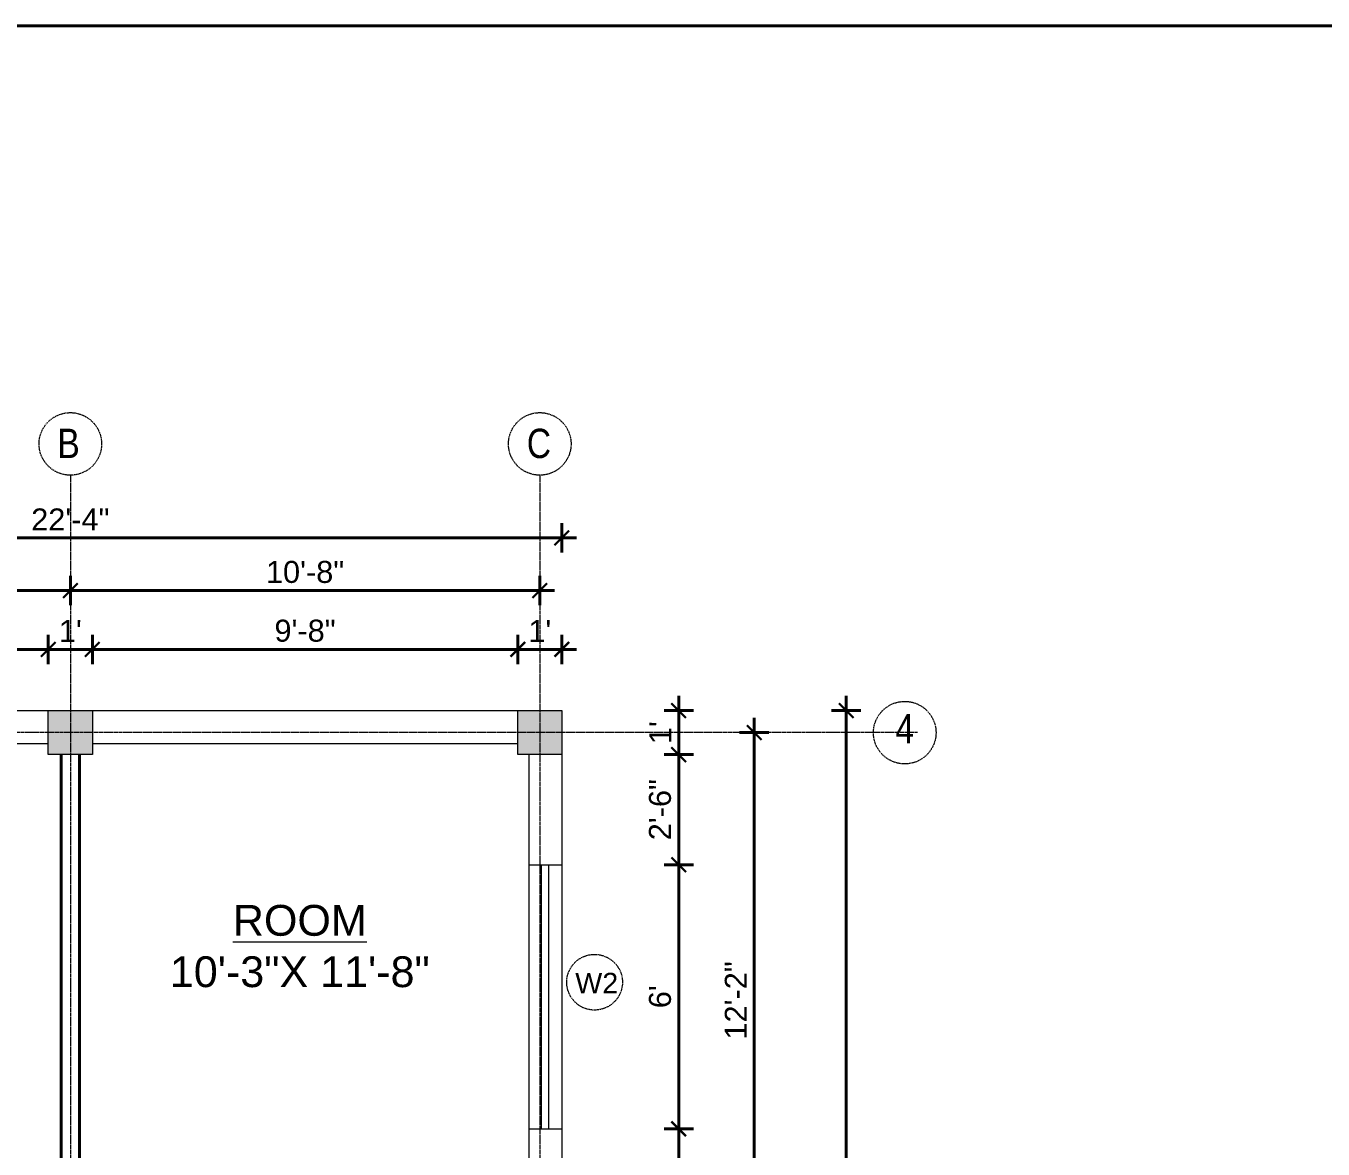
# Model space of a CAD drawing. Header units: inches. Extents: x 141029 to 166402, y -23568 to -18036.
# Drawn here: x 149583.3 to 149937, y -21516.1 to -21209.9 of the extents above; entities that cross this region are included whole.
import ezdxf

# ---------------------------------------------------------------- set-up
doc = ezdxf.new("R2010")
doc.units = ezdxf.units.IN
doc.header["$LTSCALE"] = 0.5
doc.header["$MEASUREMENT"] = 0
doc.header["$PDMODE"] = 66
doc.linetypes.add('CENTER', pattern=[2, 1.25, -0.25, 0.25, -0.25])
for name, color, linetype, lineweight in [('Annotate-Lite.w', 177, 'Continuous', 9), ('Annotations-Bold.w', 177, 'Continuous', 13), ('wall', 1, 'Continuous', 40)]:
    doc.layers.add(name, color=color, linetype=linetype, lineweight=lineweight)
doc.styles.add('ARAIL', font='ARIALN.TTF')
doc.styles.add('gaurav', font='arial.ttf')
doc.styles.get("Standard").update_dxf_attribs({"font": 'arial.ttf'})
doc.dimstyles.new('1 by 96', dxfattribs={"dimtxt": 6, "dimasz": 4, "dimexe": 4, "dimexo": 4, "dimgap": 2, "dimtad": 1, "dimdec": 0, "dimzin": 0, "dimdsep": 46, "dimlunit": 4, "dimtxsty": 'Standard', "dimblk": 'ARCHTICK', "dimcen": 0, "dimdle": 4, "dimadec": 0, "dimazin": 0, "dimtfac": 1, "dimtdec": 0, "dimtix": 1, "dimtofl": 0, "dimtmove": 1, "dimatfit": 3, "dimldrblk": 'ARCHTICK', "dimfxl": 4, "dimfxlon": 1, "dimtolj": 1, "dimtzin": 0, "dimlwd": -1, "dimlwe": -1, "dimarcsym": 0})

# ---------------------------------------------------------------- blocks, each defined once
blk = doc.blocks.new('_ArchTick')
at = {"color": 0, "linetype": 'ByBlock', "const_width": 0.15}
blk.add_lwpolyline([(-0.5, -0.5), (0.5, 0.5)], dxfattribs=at)
blk = doc.blocks.new('*D219')
at = {"layer": 'Defpoints', "color": 0, "transparency": 16777216}
for p in [(149589.45, -21379.85), (149473.45, -21396.55), (149589.45, -21396.55)]:
    blk.add_point(p, dxfattribs=at)
at = {"layer": 'wall', "color": 0, "transparency": 16777216}
for p, q in [((149473.45, -21383.85), (149473.45, -21375.85)), ((149589.45, -21383.85), (149589.45, -21375.85)), ((149469.45, -21379.85), (149593.45, -21379.85))]:
    blk.add_line(p, q, dxfattribs=at)
at = {"layer": 'wall', "color": 0, "transparency": 16777216, "xscale": 4, "yscale": 4, "zscale": 4, "rotation": 180}
blk.add_blockref('_ArchTick', (149473.45, -21379.85), dxfattribs=at)
at = {"layer": 'wall', "color": 0, "transparency": 16777216, "xscale": 4, "yscale": 4, "zscale": 4}
blk.add_blockref('_ArchTick', (149589.45, -21379.85), dxfattribs=at)
at = {"layer": 'wall', "color": 0, "transparency": 16777216, "insert": (149531.45, -21374.79), "char_height": 6, "attachment_point": 5}
blk.add_mtext('\\A1;9\'-8"', dxfattribs=at)
blk = doc.blocks.new('*D220')
at = {"layer": 'Defpoints', "color": 0, "transparency": 16777216}
for p in [(149601.45, -21379.85), (149589.45, -21396.55), (149601.45, -21396.55)]:
    blk.add_point(p, dxfattribs=at)
at = {"layer": 'wall', "color": 0, "transparency": 16777216}
for p, q in [((149589.45, -21383.85), (149589.45, -21375.85)), ((149601.45, -21383.85), (149601.45, -21375.85)), ((149585.45, -21379.85), (149605.45, -21379.85))]:
    blk.add_line(p, q, dxfattribs=at)
at = {"layer": 'wall', "color": 0, "transparency": 16777216, "xscale": 4, "yscale": 4, "zscale": 4, "rotation": 180}
blk.add_blockref('_ArchTick', (149589.45, -21379.85), dxfattribs=at)
at = {"layer": 'wall', "color": 0, "transparency": 16777216, "xscale": 4, "yscale": 4, "zscale": 4}
blk.add_blockref('_ArchTick', (149601.45, -21379.85), dxfattribs=at)
at = {"layer": 'wall', "color": 0, "transparency": 16777216, "insert": (149595.45, -21374.84), "char_height": 6, "attachment_point": 5}
blk.add_mtext("\\A1;1'", dxfattribs=at)
blk = doc.blocks.new('*D221')
at = {"layer": 'Defpoints', "color": 0, "transparency": 16777216}
for p in [(149717.45, -21379.85), (149601.45, -21396.55), (149717.45, -21396.55)]:
    blk.add_point(p, dxfattribs=at)
at = {"layer": 'wall', "color": 0, "transparency": 16777216}
for p, q in [((149601.45, -21383.85), (149601.45, -21375.85)), ((149717.45, -21383.85), (149717.45, -21375.85)), ((149597.45, -21379.85), (149721.45, -21379.85))]:
    blk.add_line(p, q, dxfattribs=at)
at = {"layer": 'wall', "color": 0, "transparency": 16777216, "xscale": 4, "yscale": 4, "zscale": 4, "rotation": 180}
blk.add_blockref('_ArchTick', (149601.45, -21379.85), dxfattribs=at)
at = {"layer": 'wall', "color": 0, "transparency": 16777216, "xscale": 4, "yscale": 4, "zscale": 4}
blk.add_blockref('_ArchTick', (149717.45, -21379.85), dxfattribs=at)
at = {"layer": 'wall', "color": 0, "transparency": 16777216, "insert": (149659.45, -21374.79), "char_height": 6, "attachment_point": 5}
blk.add_mtext('\\A1;9\'-8"', dxfattribs=at)
blk = doc.blocks.new('*D222')
at = {"layer": 'Defpoints', "color": 0, "transparency": 16777216}
for p in [(149729.45, -21379.85), (149717.45, -21396.55), (149729.45, -21396.55)]:
    blk.add_point(p, dxfattribs=at)
at = {"layer": 'wall', "color": 0, "transparency": 16777216}
for p, q in [((149717.45, -21383.85), (149717.45, -21375.85)), ((149729.45, -21383.85), (149729.45, -21375.85)), ((149713.45, -21379.85), (149733.45, -21379.85))]:
    blk.add_line(p, q, dxfattribs=at)
at = {"layer": 'wall', "color": 0, "transparency": 16777216, "xscale": 4, "yscale": 4, "zscale": 4, "rotation": 180}
blk.add_blockref('_ArchTick', (149717.45, -21379.85), dxfattribs=at)
at = {"layer": 'wall', "color": 0, "transparency": 16777216, "xscale": 4, "yscale": 4, "zscale": 4}
blk.add_blockref('_ArchTick', (149729.45, -21379.85), dxfattribs=at)
at = {"layer": 'wall', "color": 0, "transparency": 16777216, "insert": (149723.45, -21374.84), "char_height": 6, "attachment_point": 5}
blk.add_mtext("\\A1;1'", dxfattribs=at)
blk = doc.blocks.new('*D223')
at = {"layer": 'Defpoints', "color": 0, "transparency": 16777216}
for p in [(149595.45, -21363.83), (149467.45, -21396.55), (149595.45, -21396.55)]:
    blk.add_point(p, dxfattribs=at)
at = {"layer": 'wall', "color": 0, "transparency": 16777216}
for p, q in [((149467.45, -21367.83), (149467.45, -21359.83)), ((149595.45, -21367.83), (149595.45, -21359.83)), ((149463.45, -21363.83), (149599.45, -21363.83))]:
    blk.add_line(p, q, dxfattribs=at)
at = {"layer": 'wall', "color": 0, "transparency": 16777216, "xscale": 4, "yscale": 4, "zscale": 4, "rotation": 180}
blk.add_blockref('_ArchTick', (149467.45, -21363.83), dxfattribs=at)
at = {"layer": 'wall', "color": 0, "transparency": 16777216, "xscale": 4, "yscale": 4, "zscale": 4}
blk.add_blockref('_ArchTick', (149595.45, -21363.83), dxfattribs=at)
at = {"layer": 'wall', "color": 0, "transparency": 16777216, "insert": (149531.45, -21358.77), "char_height": 6, "attachment_point": 5}
blk.add_mtext('\\A1;10\'-8"', dxfattribs=at)
blk = doc.blocks.new('*D224')
at = {"layer": 'Defpoints', "color": 0, "transparency": 16777216}
for p in [(149723.45, -21363.83), (149595.45, -21396.55), (149723.45, -21396.55)]:
    blk.add_point(p, dxfattribs=at)
at = {"layer": 'wall', "color": 0, "transparency": 16777216}
for p, q in [((149595.45, -21367.83), (149595.45, -21359.83)), ((149723.45, -21367.83), (149723.45, -21359.83)), ((149591.45, -21363.83), (149727.45, -21363.83))]:
    blk.add_line(p, q, dxfattribs=at)
at = {"layer": 'wall', "color": 0, "transparency": 16777216, "xscale": 4, "yscale": 4, "zscale": 4, "rotation": 180}
blk.add_blockref('_ArchTick', (149595.45, -21363.83), dxfattribs=at)
at = {"layer": 'wall', "color": 0, "transparency": 16777216, "xscale": 4, "yscale": 4, "zscale": 4}
blk.add_blockref('_ArchTick', (149723.45, -21363.83), dxfattribs=at)
at = {"layer": 'wall', "color": 0, "transparency": 16777216, "insert": (149659.45, -21358.77), "char_height": 6, "attachment_point": 5}
blk.add_mtext('\\A1;10\'-8"', dxfattribs=at)
blk = doc.blocks.new('*D225')
at = {"layer": 'Defpoints', "color": 0, "transparency": 16777216}
for p in [(149729.45, -21349.45), (149461.45, -21396.55), (149729.45, -21396.55)]:
    blk.add_point(p, dxfattribs=at)
at = {"layer": 'wall', "color": 0, "transparency": 16777216}
for p, q in [((149461.45, -21353.45), (149461.45, -21345.45)), ((149729.45, -21353.45), (149729.45, -21345.45)), ((149457.45, -21349.45), (149733.45, -21349.45))]:
    blk.add_line(p, q, dxfattribs=at)
at = {"layer": 'wall', "color": 0, "transparency": 16777216, "xscale": 4, "yscale": 4, "zscale": 4, "rotation": 180}
blk.add_blockref('_ArchTick', (149461.45, -21349.45), dxfattribs=at)
at = {"layer": 'wall', "color": 0, "transparency": 16777216, "xscale": 4, "yscale": 4, "zscale": 4}
blk.add_blockref('_ArchTick', (149729.45, -21349.45), dxfattribs=at)
at = {"layer": 'wall', "color": 0, "transparency": 16777216, "insert": (149595.45, -21344.43), "char_height": 6, "attachment_point": 5}
blk.add_mtext('\\A1;22\'-4"', dxfattribs=at)
blk = doc.blocks.new('*D239')
at = {"layer": 'Defpoints', "color": 0, "transparency": 16777216}
for p in [(149729.45, -21396.55), (149729.45, -21408.55), (149761.32, -21408.55)]:
    blk.add_point(p, dxfattribs=at)
at = {"layer": 'wall', "color": 0, "transparency": 16777216}
for p, q in [((149761.32, -21392.55), (149761.32, -21412.55)), ((149757.32, -21396.55), (149765.32, -21396.55)), ((149757.32, -21408.55), (149765.32, -21408.55))]:
    blk.add_line(p, q, dxfattribs=at)
at = {"layer": 'wall', "color": 0, "transparency": 16777216, "xscale": 4, "yscale": 4, "zscale": 4}
for p, rotation in [((149761.32, -21396.55), 90), ((149761.32, -21408.55), 270)]:
    blk.add_blockref('_ArchTick', p, dxfattribs=dict(at, rotation=rotation))
at = {"layer": 'wall', "color": 0, "transparency": 16777216, "insert": (149756.3, -21402.55), "char_height": 6, "attachment_point": 5, "rotation": 90}
blk.add_mtext("\\A1;1'", dxfattribs=at)
blk = doc.blocks.new('*D240')
at = {"layer": 'Defpoints', "color": 0, "transparency": 16777216}
for p in [(149729.45, -21408.55), (149729.45, -21438.55), (149761.32, -21438.55)]:
    blk.add_point(p, dxfattribs=at)
at = {"layer": 'wall', "color": 0, "transparency": 16777216}
for p, q in [((149761.32, -21404.55), (149761.32, -21442.55)), ((149757.32, -21408.55), (149765.32, -21408.55)), ((149757.32, -21438.55), (149765.32, -21438.55))]:
    blk.add_line(p, q, dxfattribs=at)
at = {"layer": 'wall', "color": 0, "transparency": 16777216, "xscale": 4, "yscale": 4, "zscale": 4}
for p, rotation in [((149761.32, -21408.55), 90), ((149761.32, -21438.55), 270)]:
    blk.add_blockref('_ArchTick', p, dxfattribs=dict(at, rotation=rotation))
at = {"layer": 'wall', "color": 0, "transparency": 16777216, "insert": (149756.25, -21423.55), "char_height": 6, "attachment_point": 5, "rotation": 90}
blk.add_mtext('\\A1;2\'-6"', dxfattribs=at)
blk = doc.blocks.new('*D241')
at = {"layer": 'Defpoints', "color": 0, "transparency": 16777216}
for p in [(149729.45, -21438.55), (149729.45, -21510.55), (149761.32, -21510.55)]:
    blk.add_point(p, dxfattribs=at)
at = {"layer": 'wall', "color": 0, "transparency": 16777216}
for p, q in [((149761.32, -21434.55), (149761.32, -21514.55)), ((149757.32, -21438.55), (149765.32, -21438.55)), ((149757.32, -21510.55), (149765.32, -21510.55))]:
    blk.add_line(p, q, dxfattribs=at)
at = {"layer": 'wall', "color": 0, "transparency": 16777216, "xscale": 4, "yscale": 4, "zscale": 4}
for p, rotation in [((149761.32, -21438.55), 90), ((149761.32, -21510.55), 270)]:
    blk.add_blockref('_ArchTick', p, dxfattribs=dict(at, rotation=rotation))
at = {"layer": 'wall', "color": 0, "transparency": 16777216, "insert": (149756.25, -21474.55), "char_height": 6, "attachment_point": 5, "rotation": 90}
blk.add_mtext("\\A1;6'", dxfattribs=at)
blk = doc.blocks.new('*D242')
at = {"layer": 'Defpoints', "color": 0, "transparency": 16777216}
for p in [(149729.45, -21510.55), (149729.45, -21542.55), (149761.32, -21542.55)]:
    blk.add_point(p, dxfattribs=at)
at = {"layer": 'wall', "color": 0, "transparency": 16777216}
for p, q in [((149761.32, -21506.55), (149761.32, -21546.55)), ((149757.32, -21510.55), (149765.32, -21510.55)), ((149757.32, -21542.55), (149765.32, -21542.55))]:
    blk.add_line(p, q, dxfattribs=at)
at = {"layer": 'wall', "color": 0, "transparency": 16777216, "xscale": 4, "yscale": 4, "zscale": 4}
for p, rotation in [((149761.32, -21510.55), 90), ((149761.32, -21542.55), 270)]:
    blk.add_blockref('_ArchTick', p, dxfattribs=dict(at, rotation=rotation))
at = {"layer": 'wall', "color": 0, "transparency": 16777216, "insert": (149756.25, -21526.55), "char_height": 6, "attachment_point": 5, "rotation": 90}
blk.add_mtext('\\A1;2\'-8"', dxfattribs=at)
blk = doc.blocks.new('*D250')
at = {"layer": 'Defpoints', "color": 0, "transparency": 16777216}
for p in [(149729.45, -21402.55), (149729.45, -21548.55), (149781.92, -21548.55)]:
    blk.add_point(p, dxfattribs=at)
at = {"layer": 'wall', "color": 0, "transparency": 16777216}
for p, q in [((149781.92, -21398.55), (149781.92, -21552.55)), ((149777.92, -21402.55), (149785.92, -21402.55)), ((149777.92, -21548.55), (149785.92, -21548.55))]:
    blk.add_line(p, q, dxfattribs=at)
at = {"layer": 'wall', "color": 0, "transparency": 16777216, "xscale": 4, "yscale": 4, "zscale": 4}
for p, rotation in [((149781.92, -21402.55), 90), ((149781.92, -21548.55), 270)]:
    blk.add_blockref('_ArchTick', p, dxfattribs=dict(at, rotation=rotation))
at = {"layer": 'wall', "color": 0, "transparency": 16777216, "insert": (149776.9, -21475.55), "char_height": 6, "attachment_point": 5, "rotation": 90}
blk.add_mtext('\\A1;12\'-2"', dxfattribs=at)
blk = doc.blocks.new('*D253')
at = {"layer": 'Defpoints', "color": 0, "transparency": 16777216}
for p in [(149601.45, -21396.55), (149807, -21396.55), (149601.45, -21743.55)]:
    blk.add_point(p, dxfattribs=at)
at = {"layer": 'wall', "color": 0, "transparency": 16777216}
for p, q in [((149807, -21747.55), (149807, -21392.55)), ((149803, -21396.55), (149811, -21396.55)), ((149803, -21743.55), (149811, -21743.55))]:
    blk.add_line(p, q, dxfattribs=at)
at = {"layer": 'wall', "color": 0, "transparency": 16777216, "xscale": 4, "yscale": 4, "zscale": 4}
for p, rotation in [((149807, -21396.55), 90), ((149807, -21743.55), 270)]:
    blk.add_blockref('_ArchTick', p, dxfattribs=dict(at, rotation=rotation))
at = {"layer": 'wall', "color": 0, "transparency": 16777216, "insert": (149801.94, -21570.05), "char_height": 6, "attachment_point": 5, "rotation": 90}
blk.add_mtext('\\A1;28\'-11"', dxfattribs=at)

msp = doc.modelspace()

# ---------------------------------------------------------------- hatches: boundary and pattern name
at = {"layer": 'wall'}
for points in [[(149601.45, -21396.55), (149589.45, -21396.55), (149589.45, -21408.55), (149601.45, -21408.55)], [(149729.45, -21396.55), (149717.45, -21396.55), (149717.45, -21408.55), (149729.45, -21408.55)]]:
    msp.add_hatch(color=256, dxfattribs=at).paths.add_polyline_path(points)

# ---------------------------------------------------------------- linework, layer by layer
at = {"layer": 'Annotate-Lite.w', "color": 1}
for p, q in [((149461.45, -21396.55), (149729.45, -21396.55)), ((149729.45, -21396.55), (149729.45, -21438.55)), ((149473.45, -21405.55), (149589.45, -21405.55)), ((149601.45, -21405.55), (149717.45, -21405.55)), ((149720.45, -21408.55), (149720.45, -21438.55)), ((149720.45, -21510.55), (149720.45, -21542.55)), ((149729.45, -21510.55), (149729.45, -21543.55))]:
    msp.add_line(p, q, dxfattribs=at)
at = {"layer": 'Annotate-Lite.w', "color": 3}
for p, q in [((149720.45, -21438.55), (149729.45, -21438.55)), ((149720.45, -21438.55), (149720.45, -21510.55)), ((149723.95, -21510.55), (149723.95, -21438.55)), ((149725.95, -21510.55), (149725.95, -21438.55)), ((149729.45, -21438.55), (149729.45, -21510.55)), ((149720.45, -21510.55), (149729.45, -21510.55))]:
    msp.add_line(p, q, dxfattribs=at)
at = {"layer": 'Annotate-Lite.w'}
for points in [[(149589.45, -21396.55), (149601.45, -21396.55), (149601.45, -21408.55), (149589.45, -21408.55)], [(149717.45, -21396.55), (149729.45, -21396.55), (149729.45, -21408.55), (149717.45, -21408.55)]]:
    msp.add_lwpolyline(points, close=True, dxfattribs=at)
at = {"layer": 'Annotations-Bold.w', "color": 0, "linetype": 'CENTER', "ltscale": 0.3}
for p, q in [((149595.45, -21332.36), (149595.45, -21834.6)), ((149723.45, -21332.36), (149723.45, -21834.6)), ((149826.45, -21402.55), (149362.02, -21402.55))]:
    msp.add_line(p, q, dxfattribs=at)
for centre, radius in [((149595.45, -21323.83), 8.53), ((149723.45, -21323.83), 8.53), ((149822.96, -21402.55), 8.53), ((149738.39, -21470.59), 7.6)]:
    msp.add_circle(centre, radius, dxfattribs=at)
at = {"layer": 'wall'}
for p, q in [((149592.95, -21408.55), (149592.95, -21542.55)), ((149597.95, -21408.55), (149597.95, -21542.55))]:
    msp.add_line(p, q, dxfattribs=at)
msp.add_lwpolyline([(148612.16, -21209.88), (153617.79, -21209.88), (153617.79, -23567.63), (148612.16, -23567.63)], close=True, dxfattribs=at)

# ---------------------------------------------------------------- texts
at = {"layer": 'Annotations-Bold.w', "color": 0, "linetype": 'CENTER', "ltscale": 0.3, "attachment_point": 1}
for s, width, insert, char_height, style in [('B', 6.5393, (149591.91, -21319.69), 8, 'ARAIL'), ('C', 6.5393, (149719.91, -21319.69), 8, 'ARAIL'), ('4', 6.5393, (149820.41, -21397.5), 8, 'ARAIL'), ('W2', 8, (149733.11, -21468.03), 5.6, 'gaurav')]:
    msp.add_mtext_dynamic_manual_height_columns(s, width=width, gutter_width=100, heights=[0], dxfattribs=dict(at, insert=insert, char_height=char_height, style=style))
at = {"layer": 'Annotations-Bold.w', "color": 0, "linetype": 'CENTER', "ltscale": 0.3, "insert": (149658.02, -21449.52), "char_height": 8.4, "width": 77.2712, "attachment_point": 2, "style": 'gaurav'}
msp.add_mtext('{\\LROOM\\P}10\'-3"X 11\'-8"', dxfattribs=at)

# ---------------------------------------------------------------- dimensions: what is measured, and where the dimension line sits
at = {"layer": 'wall'}
for base, p1, p2, picture, middle in [((149729.45, -21349.45), (149461.45, -21396.55), (149729.45, -21396.55), '*D225', (149595.45, -21344.43)), ((149595.45, -21363.83), (149467.45, -21396.55), (149595.45, -21396.55), '*D223', (149531.45, -21358.77)), ((149723.45, -21363.83), (149595.45, -21396.55), (149723.45, -21396.55), '*D224', (149659.45, -21358.77)), ((149589.45, -21379.85), (149473.45, -21396.55), (149589.45, -21396.55), '*D219', (149531.45, -21374.79)), ((149601.45, -21379.85), (149589.45, -21396.55), (149601.45, -21396.55), '*D220', (149595.45, -21374.84)), ((149717.45, -21379.85), (149601.45, -21396.55), (149717.45, -21396.55), '*D221', (149659.45, -21374.79)), ((149729.45, -21379.85), (149717.45, -21396.55), (149729.45, -21396.55), '*D222', (149723.45, -21374.84))]:
    dim = msp.add_linear_dim(base=base, p1=p1, p2=p2, dimstyle='1 by 96', dxfattribs=at)
    dim.commit()
    dim.dimension.update_dxf_attribs({"geometry": picture, "text_midpoint": middle})
for base, p1, p2, picture, middle in [((149807, -21396.55), (149601.45, -21743.55), (149601.45, -21396.55), '*D253', (149801.94, -21570.05)), ((149761.32, -21408.55), (149729.45, -21396.55), (149729.45, -21408.55), '*D239', (149756.3, -21402.55)), ((149781.92, -21548.55), (149729.45, -21402.55), (149729.45, -21548.55), '*D250', (149776.9, -21475.55)), ((149761.32, -21438.55), (149729.45, -21408.55), (149729.45, -21438.55), '*D240', (149756.25, -21423.55)), ((149761.32, -21510.55), (149729.45, -21438.55), (149729.45, -21510.55), '*D241', (149756.25, -21474.55)), ((149761.32, -21542.55), (149729.45, -21510.55), (149729.45, -21542.55), '*D242', (149756.25, -21526.55))]:
    dim = msp.add_linear_dim(base=base, p1=p1, p2=p2, angle=90, dimstyle='1 by 96', dxfattribs=at)
    dim.commit()
    dim.dimension.update_dxf_attribs({"geometry": picture, "text_midpoint": middle})

doc.saveas('drawing.dxf')
